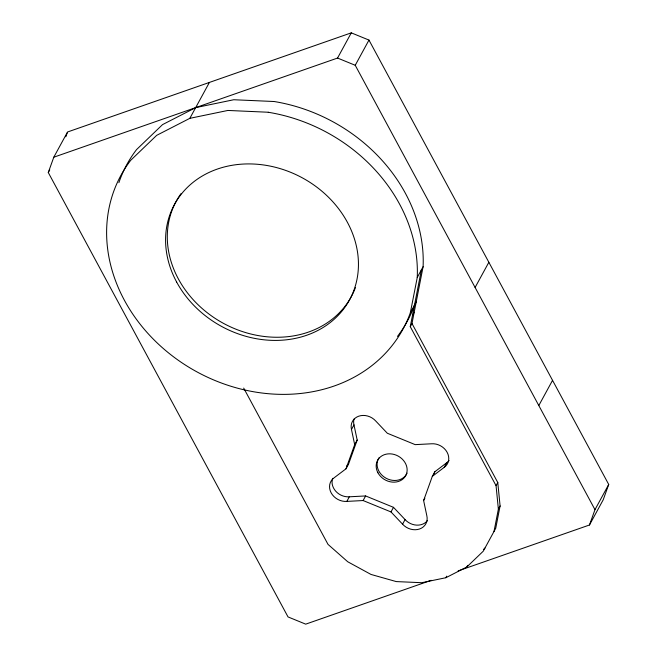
<?xml version="1.0" encoding="UTF-8"?>
<svg xmlns="http://www.w3.org/2000/svg" width="657" height="657" viewBox="0 0 657 657"><rect width="100%" height="100%" fill="white"/><g stroke="black" fill="none" stroke-linecap="round" stroke-linejoin="round"><path stroke-width="0.99" d="M494.007 531.472L498.376 509.118L496.06 485.679L410.272 326.669L421.383 269.879M410.272 326.669L411.988 323.523L423.1 266.717A160.628 136.221 28.6 0 0 274.133 101.515L233.744 99.741L195.671 107.625L162.525 124.625L136.549 149.591A160.628 136.221 28.6 0 0 118.876 182.671M268.286 112.24L227.897 110.45L189.832 118.334L156.678 135.342L130.71 160.3A160.628 136.221 28.6 0 0 196.804 371.805A160.628 136.221 28.6 0 0 410.338 312.781L417.261 277.435L423.1 266.717M411.988 323.523L497.776 482.525L500.092 505.964L495.723 528.318L483.248 551.19L466.831 566.975L445.873 577.725L421.802 582.71L396.261 581.585L370.991 574.44L347.717 561.751L328.015 544.382L243.698 388.09M431.181 580.312L305.71 624.15L288.029 616.923L48.281 172.536L53.792 157.204L67.531 132L351.29 32.85L368.971 40.077L608.719 484.464L603.208 499.796L589.469 525L458.118 570.9M65.815 136.796L67.186 132.96M449.076 460.491A14.659 12.434 28.6 0 1 446.703 462.774L434.811 471.767L432.306 476.366L423.617 500.535L426.82 515.704A14.659 12.434 28.6 0 1 419.577 528.992A14.659 12.434 28.6 0 1 402.569 524.179L390.989 511.934L363.116 500.544L346.83 501.398A14.659 12.434 28.6 0 1 331.161 492.857A14.659 12.434 28.6 0 1 334.101 477.811L345.993 468.811L354.681 444.649L357.186 440.05L353.983 424.882A14.659 12.434 28.6 0 1 354.033 419.043M345.993 468.811L348.506 464.212L357.186 440.05M434.146 473.631L434.811 471.767M589.469 525L594.979 509.668L608.719 484.464M48.281 172.536L49.751 169.835M189.832 118.334L209.411 82.429M53.792 157.204L337.55 58.054L351.29 32.85M594.979 509.668L355.232 65.281L368.971 40.077M410.346 312.781L416.185 302.072M412.465 315.475L414.181 312.321M354.681 444.649L351.479 429.481L353.983 424.882M346.83 501.398L349.335 496.799L365.62 495.945L393.494 507.335L405.073 519.58A14.659 12.434 28.6 0 0 427.477 520.558M475.101 287.47L488.849 262.274M363.116 500.544L365.62 495.945M390.989 511.934L393.494 507.335M402.569 524.179L405.073 519.58M423.617 500.535L424.874 498.236M432.306 476.366L444.198 467.373L446.703 462.774M538.806 405.541L552.545 380.337M445.873 577.725L446.727 576.148M496.06 485.679L497.776 482.525M466.831 566.975L467.685 565.398M498.376 509.118L500.092 505.964M483.544 549.416L484.965 548.045M346.912 465.411L348.506 464.212M337.55 58.054L355.232 65.281M444.198 467.373A14.659 12.434 28.6 0 0 447.146 452.328A14.659 12.434 28.6 0 0 431.477 443.787L415.183 444.633L387.318 433.242L375.73 421.006A14.659 12.434 28.6 0 0 358.722 416.193A14.659 12.434 28.6 0 0 351.479 429.481M355.445 287.577A99.692 84.548 28.6 0 1 223.774 323.523A99.692 84.548 28.6 0 1 181.036 193.61M268.27 112.273A160.628 136.221 28.6 0 1 417.244 277.459M414.46 305.226A160.628 136.221 28.6 0 1 397.46 336.433M349.335 496.799A14.659 12.434 28.6 0 1 332.68 478.337M407.036 473.163A16.014 13.575 28.6 0 1 386.078 478.222A16.014 13.575 28.6 0 1 378.982 457.863M176.618 282.001A99.692 84.548 28.6 0 0 343.512 309.168A99.692 84.548 28.6 0 0 265.904 165.318A99.692 84.548 28.6 0 0 176.618 282.001M377.939 472.785A16.014 13.575 28.6 0 0 404.745 477.146A16.014 13.575 28.6 0 0 392.278 454.044A16.014 13.575 28.6 0 0 377.939 472.785"/></g></svg>
